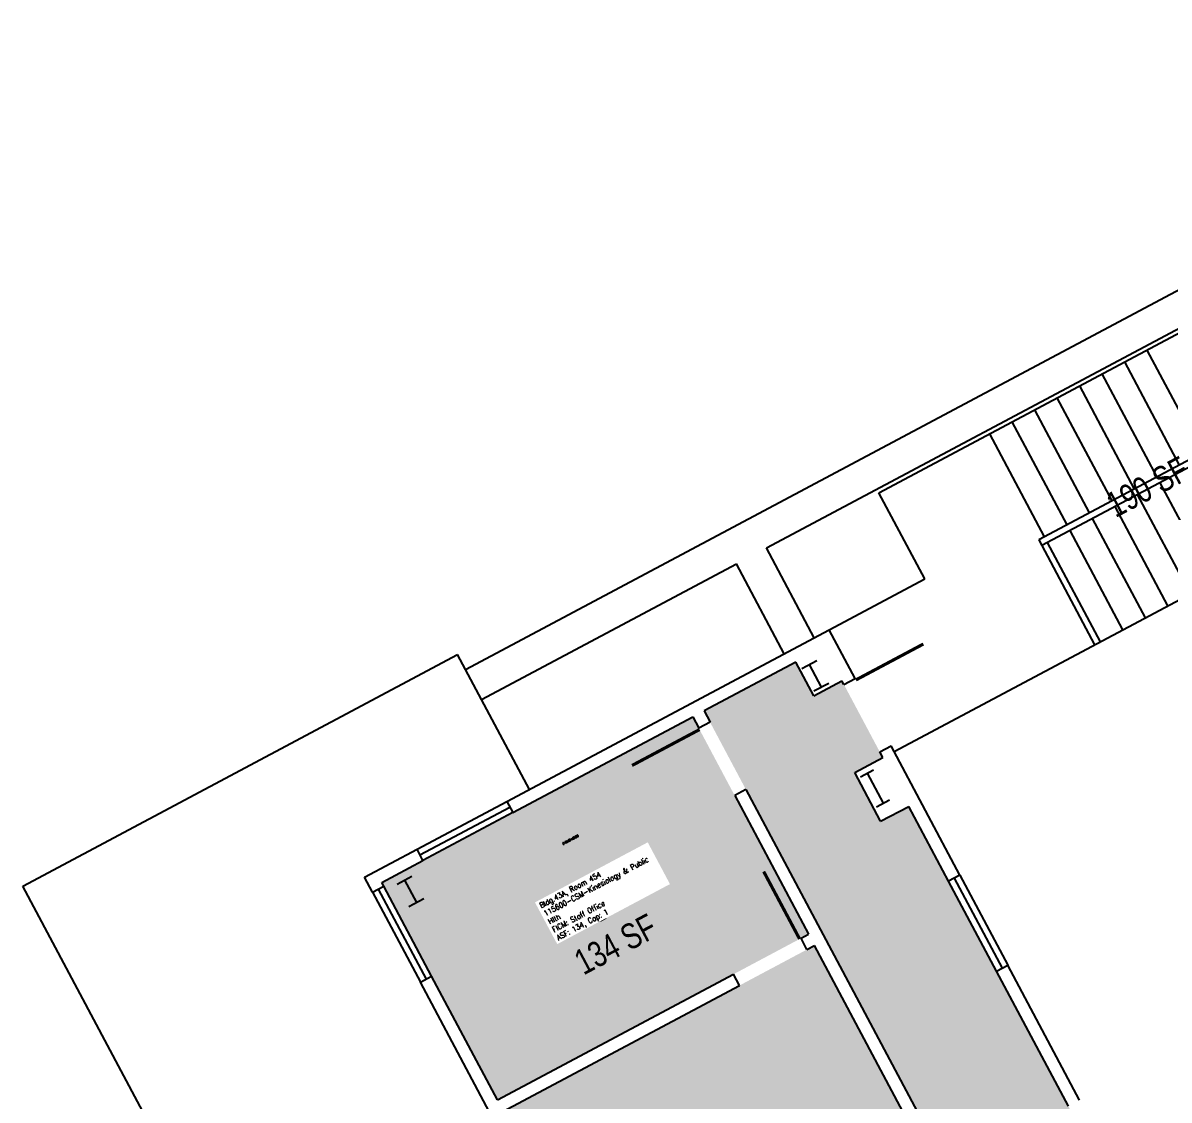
# Model space of a CAD drawing. Header units: inches. Extents: x 69216223 to 69217558, y 27666214 to 27667522.
# Drawn here: x 69216223 to 69216763, y 27666899 to 27667406 of the extents above; entities that cross this region are included whole.
import ezdxf
from ezdxf.enums import TextEntityAlignment as Align

# ---------------------------------------------------------------- set-up
doc = ezdxf.new("R2010")
doc.units = ezdxf.units.IN
doc.header["$LTSCALE"] = 100
doc.header["$MEASUREMENT"] = 0
doc.layers.get('0').update_dxf_attribs({"linetype": 'CONTINUOUS'})
for name, color, linetype in [('A-COLS', 5, 'CONTINUOUS'), ('A-DOOR', 2, 'CONTINUOUS'), ('A-FLOR', 3, 'CONTINUOUS'), ('A-GLAZ', 1, 'CONTINUOUS'), ('A-IDEN-RNUM', 7, 'CONTINUOUS'), ('A-IDEN-SNUM', 4, 'CONTINUOUS'), ('A-IDEN-VNUM', 4, 'CONTINUOUS'), ('A-ROOF', 2, 'CONTINUOUS'), ('A-WALL', 5, 'CONTINUOUS'), ('AREA-TEXT', 3, 'CONTINUOUS'), ('Rooms-Category-Color', 7, 'CONTINUOUS'), ('Rooms-College-Color', 7, 'CONTINUOUS'), ('Rooms-Department-Color', 7, 'CONTINUOUS'), ('Rooms-Division-Color', 7, 'CONTINUOUS'), ('Rooms-Information', 7, 'CONTINUOUS')]:
    doc.layers.add(name, color=color, linetype=linetype)
doc.styles.add('AREA', font='arial.ttf', dxfattribs={"width": 0.75, "height": 12})
doc.styles.add('ROOMSNUMBER', font='TXT.SHX', dxfattribs={"height": 1})
doc.styles.add('ROOMVNUMBER', font='simplex.shx', dxfattribs={"width": 0.85})

# ---------------------------------------------------------------- blocks, each defined once
blk = doc.blocks.new('COL1')
for p, q in [((-0.5, 0.5), (0.5, 0.5)), ((0, 0.5), (0, -0.5)), ((-0.5, -0.5), (0.5, -0.5))]:
    blk.add_line(p, q)

msp = doc.modelspace()

# ---------------------------------------------------------------- hatches: boundary and pattern name
at = {"layer": 'Rooms-Category-Color', "true_color": 0xadadad}
msp.add_hatch(color=253, dxfattribs=at).paths.add_polyline_path([(69216587.34, 27667105.04), (69216595.8, 27667089.15), (69216609.04, 27667096.2), (69216628.31, 27667060.01), (69216615.07, 27667052.96), (69216627.29, 27667030.01), (69216640.53, 27667037.06), (69216755.66, 27666820.8), (69216738.01, 27666811.4), (69216748.35, 27666791.98), (69216766, 27666801.38), (69216822.39, 27666695.46), (69217117.21, 27666852.42), (69217145.41, 27666799.45), (69217101.28, 27666775.96), (69217109.74, 27666760.07), (69217081.49, 27666745.03), (69217073.03, 27666760.92), (69217067.73, 27666758.1), (69217103.45, 27666691.01), (69217071.67, 27666674.1), (69217095.17, 27666629.96), (69217024.55, 27666592.37), (69217001.06, 27666636.5), (69216969.28, 27666619.58), (69216933.56, 27666686.67), (69216928.27, 27666683.85), (69216936.73, 27666667.96), (69216908.48, 27666652.92), (69216900.02, 27666668.81), (69216794.1, 27666612.42), (69216544.09, 27667082.01)])
at = {"layer": 'Rooms-Category-Color', "true_color": 0xfa9ba3}
for points in [[(69216589.77, 27666974.92), (69216593.31, 27666976.8), (69216541.61, 27667073.9), (69216538.79, 27667079.19), (69216454.05, 27667034.08), (69216411.68, 27667011.52), (69216392.26, 27667001.18), (69216393.2, 27666999.42), (69216415.76, 27666957.05), (69216446.78, 27666898.79)], [(69216596.13, 27666971.5), (69216592.59, 27666969.62), (69216449.6, 27666893.49), (69216472.15, 27666851.12), (69216505.99, 27666787.57), (69216528.55, 27666745.2), (69216640.65, 27666804.88), (69216675.08, 27666823.21), (69216673.2, 27666826.74)]]:
    msp.add_hatch(color=241, dxfattribs=at).paths.add_polyline_path(points)
at = {"layer": 'Rooms-College-Color', "true_color": 0xadadad}
msp.add_hatch(color=253, dxfattribs=at).paths.add_polyline_path([(69216587.34, 27667105.04), (69216595.8, 27667089.15), (69216609.04, 27667096.2), (69216628.31, 27667060.01), (69216615.07, 27667052.96), (69216627.29, 27667030.01), (69216640.53, 27667037.06), (69216755.66, 27666820.8), (69216738.01, 27666811.4), (69216748.35, 27666791.98), (69216766, 27666801.38), (69216822.39, 27666695.46), (69217117.21, 27666852.42), (69217145.41, 27666799.45), (69217101.28, 27666775.96), (69217109.74, 27666760.07), (69217081.49, 27666745.03), (69217073.03, 27666760.92), (69217067.73, 27666758.1), (69217103.45, 27666691.01), (69217071.67, 27666674.1), (69217095.17, 27666629.96), (69217024.55, 27666592.37), (69217001.06, 27666636.5), (69216969.28, 27666619.58), (69216933.56, 27666686.67), (69216928.27, 27666683.85), (69216936.73, 27666667.96), (69216908.48, 27666652.92), (69216900.02, 27666668.81), (69216794.1, 27666612.42), (69216544.09, 27667082.01)])
at = {"layer": 'Rooms-College-Color', "true_color": 0xffe090}
for points in [[(69216589.77, 27666974.92), (69216593.31, 27666976.8), (69216541.61, 27667073.9), (69216538.79, 27667079.19), (69216454.05, 27667034.08), (69216411.68, 27667011.52), (69216392.26, 27667001.18), (69216393.2, 27666999.42), (69216415.76, 27666957.05), (69216446.78, 27666898.79)], [(69216596.13, 27666971.5), (69216592.59, 27666969.62), (69216449.6, 27666893.49), (69216472.15, 27666851.12), (69216505.99, 27666787.57), (69216528.55, 27666745.2), (69216640.65, 27666804.88), (69216675.08, 27666823.21), (69216673.2, 27666826.74)]]:
    msp.add_hatch(color=41, dxfattribs=at).paths.add_polyline_path(points)
at = {"layer": 'Rooms-Department-Color', "true_color": 0xacacac}
msp.add_hatch(color=253, dxfattribs=at).paths.add_polyline_path([(69216587.34, 27667105.04), (69216595.8, 27667089.15), (69216609.04, 27667096.2), (69216628.31, 27667060.01), (69216615.07, 27667052.96), (69216627.29, 27667030.01), (69216640.53, 27667037.06), (69216755.66, 27666820.8), (69216738.01, 27666811.4), (69216748.35, 27666791.98), (69216766, 27666801.38), (69216822.39, 27666695.46), (69217117.21, 27666852.42), (69217145.41, 27666799.45), (69217101.28, 27666775.96), (69217109.74, 27666760.07), (69217081.49, 27666745.03), (69217073.03, 27666760.92), (69217067.73, 27666758.1), (69217103.45, 27666691.01), (69217071.67, 27666674.1), (69217095.17, 27666629.96), (69217024.55, 27666592.37), (69217001.06, 27666636.5), (69216969.28, 27666619.58), (69216933.56, 27666686.67), (69216928.27, 27666683.85), (69216936.73, 27666667.96), (69216908.48, 27666652.92), (69216900.02, 27666668.81), (69216794.1, 27666612.42), (69216544.09, 27667082.01)])
at = {"layer": 'Rooms-Department-Color', "true_color": 0xffe090}
for points in [[(69216589.77, 27666974.92), (69216593.31, 27666976.8), (69216541.61, 27667073.9), (69216538.79, 27667079.19), (69216454.05, 27667034.08), (69216411.68, 27667011.52), (69216392.26, 27667001.18), (69216393.2, 27666999.42), (69216415.76, 27666957.05), (69216446.78, 27666898.79)], [(69216596.13, 27666971.5), (69216592.59, 27666969.62), (69216449.6, 27666893.49), (69216472.15, 27666851.12), (69216505.99, 27666787.57), (69216528.55, 27666745.2), (69216640.65, 27666804.88), (69216675.08, 27666823.21), (69216673.2, 27666826.74)]]:
    msp.add_hatch(color=41, dxfattribs=at).paths.add_polyline_path(points)
at = {"layer": 'Rooms-Division-Color', "true_color": 0xadadad}
msp.add_hatch(color=253, dxfattribs=at).paths.add_polyline_path([(69216587.34, 27667105.04), (69216595.8, 27667089.15), (69216609.04, 27667096.2), (69216628.31, 27667060.01), (69216615.07, 27667052.96), (69216627.29, 27667030.01), (69216640.53, 27667037.06), (69216755.66, 27666820.8), (69216738.01, 27666811.4), (69216748.35, 27666791.98), (69216766, 27666801.38), (69216822.39, 27666695.46), (69217117.21, 27666852.42), (69217145.41, 27666799.45), (69217101.28, 27666775.96), (69217109.74, 27666760.07), (69217081.49, 27666745.03), (69217073.03, 27666760.92), (69217067.73, 27666758.1), (69217103.45, 27666691.01), (69217071.67, 27666674.1), (69217095.17, 27666629.96), (69217024.55, 27666592.37), (69217001.06, 27666636.5), (69216969.28, 27666619.58), (69216933.56, 27666686.67), (69216928.27, 27666683.85), (69216936.73, 27666667.96), (69216908.48, 27666652.92), (69216900.02, 27666668.81), (69216794.1, 27666612.42), (69216544.09, 27667082.01)])
at = {"layer": 'Rooms-Division-Color', "true_color": 0xffe090}
for points in [[(69216589.77, 27666974.92), (69216593.31, 27666976.8), (69216541.61, 27667073.9), (69216538.79, 27667079.19), (69216454.05, 27667034.08), (69216411.68, 27667011.52), (69216392.26, 27667001.18), (69216393.2, 27666999.42), (69216415.76, 27666957.05), (69216446.78, 27666898.79)], [(69216596.13, 27666971.5), (69216592.59, 27666969.62), (69216449.6, 27666893.49), (69216472.15, 27666851.12), (69216505.99, 27666787.57), (69216528.55, 27666745.2), (69216640.65, 27666804.88), (69216675.08, 27666823.21), (69216673.2, 27666826.74)]]:
    msp.add_hatch(color=41, dxfattribs=at).paths.add_polyline_path(points)

# ---------------------------------------------------------------- linework, layer by layer
at = {"layer": 'A-DOOR'}
for points in [[(69216615.63, 27667096.59, 1.5, 1.5, 0), (69216647.41, 27667113.51, 0, 0, 0), (69216647.76, 27667112.85, 0, 0, -0.414214), (69216630.87, 27667064.77, 0, 0, -0.414214)], [(69216541.96, 27667073.23, 1.5, 1.5, 0), (69216510.19, 27667056.32, 0, 0, 0), (69216510.54, 27667055.65, 0, 0, 0.414214), (69216559.85, 27667042.82, 0, 0, 0.414214)], [(69216589.11, 27666974.57, 1.5, 1.5, 0), (69216572.19, 27667006.34, 0, 0, 0), (69216571.53, 27667005.99, 0, 0, 0.414214), (69216558.7, 27666956.68, 0, 0, 0.414214)]]:
    msp.add_lwpolyline(points, format="xyseb", dxfattribs=at)
at = {"layer": 'A-FLOR'}
for p, q in [((69216626.46, 27667184.78), (69216821.53, 27667288.63)), ((69216752.68, 27667251.98), (69216778.53, 27667203.43)), ((69216742.09, 27667246.34), (69216767.94, 27667197.79)), ((69216731.5, 27667240.7), (69216757.35, 27667192.15)), ((69216720.91, 27667235.06), (69216746.75, 27667186.51)), ((69216710.31, 27667229.42), (69216736.16, 27667180.87)), ((69216699.72, 27667223.78), (69216725.57, 27667175.23)), ((69216689.13, 27667218.14), (69216714.98, 27667169.59)), ((69216801.48, 27667215.65), (69216701.74, 27667162.54)), ((69216678.54, 27667212.5), (69216704.38, 27667163.95)), ((69216802.89, 27667213), (69216703.15, 27667159.9)), ((69216633.6, 27667062.83), (69216873.7, 27667190.65)), ((69216758.75, 27667189.5), (69216783.66, 27667142.72)), ((69216648.07, 27667144.17), (69216626.46, 27667184.78)), ((69216748.16, 27667183.86), (69216773.07, 27667137.08)), ((69216737.57, 27667178.22), (69216762.48, 27667131.44)), ((69216726.98, 27667172.58), (69216751.88, 27667125.8)), ((69216716.39, 27667166.94), (69216741.29, 27667120.16)), ((69216701.74, 27667162.54), (69216728.05, 27667113.11)), ((69216705.79, 27667161.31), (69216730.7, 27667114.52)), ((69216603.06, 27667120.2), (69216648.07, 27667144.17))]:
    msp.add_line(p, q, dxfattribs=at)
at = {"layer": 'A-GLAZ'}
for p, q in [((69216408.86, 27667016.82), (69216451.23, 27667039.37)), ((69216410.27, 27667014.17), (69216452.64, 27667036.73)), ((69216454.05, 27667034.08), (69216411.68, 27667011.52)), ((69216664.62, 27667004.57), (69216687.18, 27666962.2)), ((69216390.56, 27666998.01), (69216413.11, 27666955.64)), ((69216415.76, 27666957.05), (69216393.2, 27666999.42)), ((69216681.88, 27666959.38), (69216659.32, 27667001.75)), ((69216661.97, 27667003.16), (69216684.53, 27666960.79)), ((69216387.91, 27666996.6), (69216410.47, 27666954.23))]:
    msp.add_line(p, q, dxfattribs=at)
at = {"layer": 'A-ROOF'}
for p, q in [((69216431.75, 27667101.51), (69217003.74, 27667406.03)), ((69216573.44, 27667158.81), (69216877.09, 27667320.47)), ((69216596, 27667116.44), (69216573.44, 27667158.81)), ((69216439.27, 27667087.38), (69216559.32, 27667151.29)), ((69216581.87, 27667108.93), (69216559.32, 27667151.29)), ((69216223.2, 27666999.54), (69216427.99, 27667108.57)), ((69216461.83, 27667045.01), (69216427.99, 27667108.57)), ((69216576.6, 27666335.75), (69216223.2, 27666999.54))]:
    msp.add_line(p, q, dxfattribs=at)
at = {"layer": 'A-WALL'}
for p, q in [((69216451.23, 27667039.37), (69216603.06, 27667120.2)), ((69216615.28, 27667097.25), (69216603.06, 27667120.2)), ((69216587.34, 27667105.04), (69216544.09, 27667082.01)), ((69216595.8, 27667089.15), (69216587.34, 27667105.04)), ((69216595.8, 27667089.15), (69216609.04, 27667096.2)), ((69216609.98, 27667094.43), (69216609.04, 27667096.2)), ((69216609.98, 27667094.43), (69216615.28, 27667097.25)), ((69216454.05, 27667034.08), (69216538.79, 27667079.19)), ((69216538.79, 27667079.19), (69216541.61, 27667073.9)), ((69216544.09, 27667082.01), (69216546.91, 27667076.72)), ((69216546.91, 27667076.72), (69216541.61, 27667073.9)), ((69216626.9, 27667062.66), (69216632.19, 27667065.48)), ((69216664.62, 27667004.57), (69216632.19, 27667065.48)), ((69216615.07, 27667052.96), (69216628.31, 27667060.01)), ((69216628.31, 27667060.01), (69216626.9, 27667062.66)), ((69216627.29, 27667030.01), (69216615.07, 27667052.96)), ((69216563.83, 27667044.94), (69216558.53, 27667042.12)), ((69216558.53, 27667042.12), (69216593.31, 27666976.8)), ((69216563.83, 27667044.94), (69216661.57, 27666861.34)), ((69216451.23, 27667039.37), (69216454.05, 27667034.08)), ((69216627.29, 27667030.01), (69216640.53, 27667037.06)), ((69216659.32, 27667001.75), (69216640.53, 27667037.06)), ((69216384.15, 27667003.66), (69216408.86, 27667016.82)), ((69216411.68, 27667011.52), (69216408.86, 27667016.82)), ((69216392.26, 27667001.18), (69216411.68, 27667011.52)), ((69216387.91, 27666996.6), (69216384.15, 27667003.66)), ((69216664.62, 27667004.57), (69216659.32, 27667001.75)), ((69216387.91, 27666996.6), (69216393.2, 27666999.42)), ((69216393.2, 27666999.42), (69216392.26, 27667001.18)), ((69216589.77, 27666974.92), (69216593.31, 27666976.8)), ((69216592.59, 27666969.62), (69216589.77, 27666974.92)), ((69216592.59, 27666969.62), (69216596.13, 27666971.5)), ((69216656.28, 27666858.52), (69216596.13, 27666971.5)), ((69216681.88, 27666959.38), (69216687.18, 27666962.2)), ((69216721.01, 27666898.65), (69216687.18, 27666962.2)), ((69216410.47, 27666954.23), (69216415.76, 27666957.05)), ((69216446.78, 27666898.79), (69216415.76, 27666957.05)), ((69216446.78, 27666898.79), (69216558, 27666958)), ((69216560.82, 27666952.71), (69216558, 27666958)), ((69216715.72, 27666895.83), (69216681.88, 27666959.38)), ((69216444.3, 27666890.67), (69216410.47, 27666954.23)), ((69216444.3, 27666890.67), (69216560.82, 27666952.71))]:
    msp.add_line(p, q, dxfattribs=at)

# ---------------------------------------------------------------- block references
at = {"layer": 'A-COLS', "rotation": 28.03065467191171}
for p, xscale, yscale, zscale in [((69216596.45, 27667098.56), 8.00000000372529, 12, 8.00000000372529), ((69216624.65, 27667045.6), 6.99999999627471, 15.99999999947438, 6.99999999627471), ((69216405.79, 27666997.05), 8.00000000372529, 12, 8.00000000372529)]:
    msp.add_blockref('COL1', p, dxfattribs=dict(at, xscale=xscale, yscale=yscale, zscale=zscale))

# ---------------------------------------------------------------- texts
at = {"layer": 'A-IDEN-RNUM', "style": 'ROOMSNUMBER'}
msp.add_text('0454-00', height=1, rotation=28.0307, dxfattribs=at).set_placement((69216481.22, 27667021.35), align=Align.MIDDLE)
at = {"layer": 'A-IDEN-SNUM', "style": 'ROOMSNUMBER'}
msp.add_text('043A045400', height=1, rotation=28.0307, dxfattribs=at).set_placement((69216481.22, 27667021.35), align=Align.MIDDLE)
at = {"layer": 'A-IDEN-VNUM', "style": 'ROOMVNUMBER'}
msp.add_text('454', height=18, rotation=28.0307, dxfattribs=at).set_placement((69216492.42, 27666992.16), align=Align.MIDDLE)
at = {"layer": 'AREA-TEXT', "style": 'AREA', "width": 0.75}
for s, p in [('190 SF', (69216752.99, 27667187.57)), ('134 SF', (69216502.37, 27666972.16))]:
    msp.add_text(s, height=12, rotation=28.0307, dxfattribs=at).set_placement(p, align=Align.MIDDLE_CENTER)

# ---------------------------------------------------------------- next in the draw order: texts
at = {"layer": 'Rooms-Information', "insert": (69216475.85, 27666973.14), "char_height": 2.5714, "width": 57.6, "attachment_point": 7, "rotation": 28.0307, "style": 'ROOMVNUMBER', "bg_fill": 3, "box_fill_scale": 1.5, "bg_fill_color": 256, "bg_fill_true_color": 13158600, "bg_fill_transparency": 0}
msp.add_mtext('Bldg.43A, Room 454^M^J115600-CSM-Kinesiology & Public Hlth^M^JFICM: Staff Office^M^JASF: 134, Cap: 1', dxfattribs=at)

doc.saveas('drawing.dxf')
